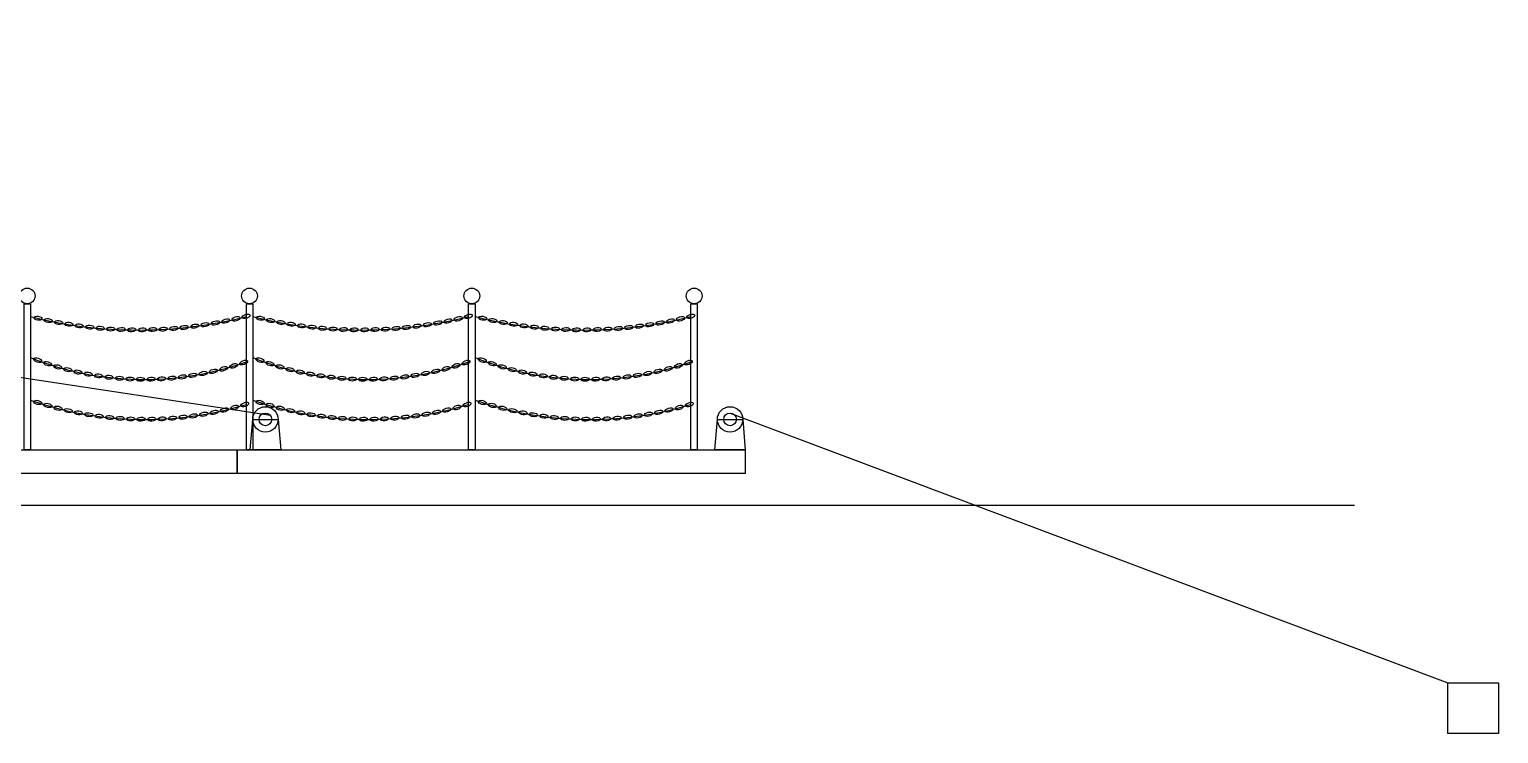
# Model space of a CAD drawing. Header units: millimetres. Extents: x 20612 to 343412, y -116527 to 156976.
# Drawn here: x 177703 to 189268, y -58196 to -52652 of the extents above; entities that cross this region are included whole.
import ezdxf

# ---------------------------------------------------------------- set-up
doc = ezdxf.new("R2010")
doc.units = ezdxf.units.MM
doc.header["$LTSCALE"] = 1000
for name, color, linetype in [('W-MOUNTING固定方式', 5, 'Continuous'), ('W-PLASTIC_RAILINGS塑木栏杆', 6, 'Continuous'), ('W-WOOD_FLOOR木地板', 30, 'Continuous')]:
    doc.layers.add(name, color=color, linetype=linetype)

# ---------------------------------------------------------------- blocks, each defined once
blk = doc.blocks.new('*U165')
blk.add_ellipse((61, 2), major_axis=(32.4, 2.7), ratio=0.48401)
blk = doc.blocks.new('*U166')
at = {"color": 0, "linetype": 'ByBlock', "lineweight": -2, "transparency": 16777216}
for p, rotation in [((177711, -54913), 345.8366380346332), ((177791, -54933), 347.2051172902687), ((179188, -54961), 10.46926463606993), ((179269, -54945), 11.83774389170565), ((179350, -54927), 13.20622314734111), ((177872, -54950), 348.5735965459039), ((177953, -54965), 349.9420758015391), ((178035, -54979), 351.3105550571743), ((178117, -54990), 352.6790343128097), ((178199, -55000), 354.047513568445), ((178282, -55008), 355.4159928240804), ((178364, -55013), 356.7844720797161), ((178447, -55017), 358.1529513353514), ((178530, -55019), 359.5214305909872), ((178612, -55018), 0.8899098466216955), ((178695, -55016), 2.25838910225748), ((178778, -55012), 3.626868357892188), ((178860, -55006), 4.995347613527709), ((178943, -54997), 6.363826869163022), ((179025, -54987), 7.732306124798465), ((179107, -54975), 9.100785380434134)]:
    blk.add_blockref('*U165', p, dxfattribs=dict(at, rotation=rotation))
blk = doc.blocks.new('*U161')
blk.add_ellipse((61, 2), major_axis=(32.4, 2.7), ratio=0.48401)
blk = doc.blocks.new('*U162')
at = {"color": 0, "linetype": 'ByBlock', "lineweight": -2, "transparency": 16777216}
for p, rotation in [((177711, -55235), 338.1623771704504), ((177788, -55265), 340.1348726219331), ((179253, -55319), 15.6397907486205), ((179332, -55295), 17.61228620010297), ((177866, -55292), 342.1073680734159), ((177945, -55316), 344.0798635248986), ((178025, -55337), 346.0523589763811), ((178106, -55355), 348.0248544278638), ((178187, -55371), 349.9973498793464), ((178269, -55384), 351.9698453308292), ((178351, -55394), 353.942340782312), ((178434, -55402), 355.9148362337948), ((178516, -55406), 357.8873316852776), ((178599, -55408), 359.8598271367631), ((178682, -55407), 1.832322588242085), ((178764, -55403), 3.804818039724905), ((178847, -55396), 5.777313491207522), ((178929, -55386), 7.749808942690142), ((179011, -55373), 9.722304394172786), ((179092, -55358), 11.69479984565542), ((179173, -55340), 13.66729529713806)]:
    blk.add_blockref('*U161', p, dxfattribs=dict(at, rotation=rotation))
blk = doc.blocks.new('*U163')
blk.add_ellipse((61, 2), major_axis=(32.4, 2.7), ratio=0.48401)
blk = doc.blocks.new('*U164')
at = {"color": 0, "linetype": 'ByBlock', "lineweight": -2, "transparency": 16777216}
for p, rotation in [((177711, -55571), 340.8325963447396), ((177789, -55596), 342.5598959192985), ((177869, -55620), 344.2871954938574), ((179179, -55663), 11.923988686805), ((179260, -55645), 13.65128826136394), ((179340, -55624), 15.3785878359231), ((177949, -55641), 346.0144950684166), ((178029, -55660), 347.741794642976), ((178110, -55676), 349.4690942175354), ((178192, -55690), 351.1963937920945), ((178274, -55702), 352.9236933666534), ((178356, -55711), 354.6509929412124), ((178439, -55717), 356.3782925157717), ((178521, -55721), 358.1055920903313), ((178604, -55723), 359.8328916648899), ((178687, -55722), 1.560191239449659), ((178769, -55718), 3.287490814008967), ((178852, -55712), 5.014790388568137), ((178934, -55704), 6.742089963127489), ((179016, -55693), 8.469389537686647), ((179098, -55679), 10.19668911224584)]:
    blk.add_blockref('*U163', p, dxfattribs=dict(at, rotation=rotation))
blk = doc.blocks.new('*U156')
blk.add_ellipse((61, 2), major_axis=(32.4, 2.7), ratio=0.48401)
blk = doc.blocks.new('*U157')
at = {"color": 0, "linetype": 'ByBlock', "lineweight": -2, "transparency": 16777216}
for p, rotation in [((179461, -54913), 345.8366380346332), ((179541, -54933), 347.2051172902687), ((180938, -54961), 10.46926463606993), ((181019, -54945), 11.83774389170565), ((181100, -54927), 13.20622314734111), ((179622, -54950), 348.5735965459039), ((179703, -54965), 349.9420758015391), ((179785, -54979), 351.3105550571743), ((179867, -54990), 352.6790343128097), ((179949, -55000), 354.047513568445), ((180032, -55008), 355.4159928240804), ((180114, -55013), 356.7844720797161), ((180197, -55017), 358.1529513353514), ((180280, -55019), 359.5214305909872), ((180362, -55018), 0.8899098466216955), ((180445, -55016), 2.25838910225748), ((180528, -55012), 3.626868357892188), ((180610, -55006), 4.995347613527709), ((180693, -54997), 6.363826869163022), ((180775, -54987), 7.732306124798465), ((180857, -54975), 9.100785380434134)]:
    blk.add_blockref('*U156', p, dxfattribs=dict(at, rotation=rotation))
blk = doc.blocks.new('*U146')
blk.add_ellipse((61, 2), major_axis=(32.4, 2.7), ratio=0.48401)
blk = doc.blocks.new('*U147')
at = {"color": 0, "linetype": 'ByBlock', "lineweight": -2, "transparency": 16777216}
for p, rotation in [((179461, -55235), 338.1623771704504), ((179538, -55265), 340.1348726219331), ((181003, -55319), 15.6397907486205), ((181082, -55295), 17.61228620010297), ((179616, -55292), 342.1073680734159), ((179695, -55316), 344.0798635248986), ((179775, -55337), 346.0523589763811), ((179856, -55355), 348.0248544278638), ((179937, -55371), 349.9973498793464), ((180019, -55384), 351.9698453308292), ((180101, -55394), 353.942340782312), ((180184, -55402), 355.9148362337948), ((180266, -55406), 357.8873316852776), ((180349, -55408), 359.8598271367631), ((180432, -55407), 1.832322588242085), ((180514, -55403), 3.804818039724905), ((180597, -55396), 5.777313491207522), ((180679, -55386), 7.749808942690142), ((180761, -55373), 9.722304394172786), ((180842, -55358), 11.69479984565542), ((180923, -55340), 13.66729529713806)]:
    blk.add_blockref('*U146', p, dxfattribs=dict(at, rotation=rotation))
blk = doc.blocks.new('*U154')
blk.add_ellipse((61, 2), major_axis=(32.4, 2.7), ratio=0.48401)
blk = doc.blocks.new('*U155')
at = {"color": 0, "linetype": 'ByBlock', "lineweight": -2, "transparency": 16777216}
for p, rotation in [((179461, -55571), 340.8325963447396), ((179539, -55596), 342.5598959192985), ((179619, -55620), 344.2871954938574), ((180929, -55663), 11.923988686805), ((181010, -55645), 13.65128826136394), ((181090, -55624), 15.3785878359231), ((179699, -55641), 346.0144950684166), ((179779, -55660), 347.741794642976), ((179860, -55676), 349.4690942175354), ((179942, -55690), 351.1963937920945), ((180024, -55702), 352.9236933666534), ((180106, -55711), 354.6509929412124), ((180189, -55717), 356.3782925157717), ((180271, -55721), 358.1055920903313), ((180354, -55723), 359.8328916648899), ((180437, -55722), 1.560191239449659), ((180519, -55718), 3.287490814008967), ((180602, -55712), 5.014790388568137), ((180684, -55704), 6.742089963127489), ((180766, -55693), 8.469389537686647), ((180848, -55679), 10.19668911224584)]:
    blk.add_blockref('*U154', p, dxfattribs=dict(at, rotation=rotation))
blk = doc.blocks.new('*U150')
blk.add_ellipse((61, 2), major_axis=(32.4, 2.7), ratio=0.48401)
blk = doc.blocks.new('*U151')
at = {"color": 0, "linetype": 'ByBlock', "lineweight": -2, "transparency": 16777216}
for p, rotation in [((181211, -54913), 345.8366380346332), ((181291, -54933), 347.2051172902687), ((182688, -54961), 10.46926463606993), ((182769, -54945), 11.83774389170565), ((182850, -54927), 13.20622314734111), ((181372, -54950), 348.5735965459039), ((181453, -54965), 349.9420758015391), ((181535, -54979), 351.3105550571743), ((181617, -54990), 352.6790343128097), ((181699, -55000), 354.047513568445), ((181782, -55008), 355.4159928240804), ((181864, -55013), 356.7844720797161), ((181947, -55017), 358.1529513353514), ((182030, -55019), 359.5214305909872), ((182112, -55018), 0.8899098466216955), ((182195, -55016), 2.25838910225748), ((182278, -55012), 3.626868357892188), ((182360, -55006), 4.995347613527709), ((182443, -54997), 6.363826869163022), ((182525, -54987), 7.732306124798465), ((182607, -54975), 9.100785380434134)]:
    blk.add_blockref('*U150', p, dxfattribs=dict(at, rotation=rotation))
blk = doc.blocks.new('*U152')
blk.add_ellipse((61, 2), major_axis=(32.4, 2.7), ratio=0.48401)
blk = doc.blocks.new('*U153')
at = {"color": 0, "linetype": 'ByBlock', "lineweight": -2, "transparency": 16777216}
for p, rotation in [((181211, -55235), 338.1623771704504), ((181288, -55265), 340.1348726219331), ((182753, -55319), 15.6397907486205), ((182832, -55295), 17.61228620010297), ((181366, -55292), 342.1073680734159), ((181445, -55316), 344.0798635248986), ((181525, -55337), 346.0523589763811), ((181606, -55355), 348.0248544278638), ((181687, -55371), 349.9973498793464), ((181769, -55384), 351.9698453308292), ((181851, -55394), 353.942340782312), ((181934, -55402), 355.9148362337948), ((182016, -55406), 357.8873316852776), ((182099, -55408), 359.8598271367631), ((182182, -55407), 1.832322588242085), ((182264, -55403), 3.804818039724905), ((182347, -55396), 5.777313491207522), ((182429, -55386), 7.749808942690142), ((182511, -55373), 9.722304394172786), ((182592, -55358), 11.69479984565542), ((182673, -55340), 13.66729529713806)]:
    blk.add_blockref('*U152', p, dxfattribs=dict(at, rotation=rotation))
blk = doc.blocks.new('*U148')
blk.add_ellipse((61, 2), major_axis=(32.4, 2.7), ratio=0.48401)
blk = doc.blocks.new('*U149')
at = {"color": 0, "linetype": 'ByBlock', "lineweight": -2, "transparency": 16777216}
for p, rotation in [((181211, -55571), 340.8325963447396), ((181289, -55596), 342.5598959192985), ((181369, -55620), 344.2871954938574), ((182679, -55663), 11.923988686805), ((182760, -55645), 13.65128826136394), ((182840, -55624), 15.3785878359231), ((181449, -55641), 346.0144950684166), ((181529, -55660), 347.741794642976), ((181610, -55676), 349.4690942175354), ((181692, -55690), 351.1963937920945), ((181774, -55702), 352.9236933666534), ((181856, -55711), 354.6509929412124), ((181939, -55717), 356.3782925157717), ((182021, -55721), 358.1055920903313), ((182104, -55723), 359.8328916648899), ((182187, -55722), 1.560191239449659), ((182269, -55718), 3.287490814008967), ((182352, -55712), 5.014790388568137), ((182434, -55704), 6.742089963127489), ((182516, -55693), 8.469389537686647), ((182598, -55679), 10.19668911224584)]:
    blk.add_blockref('*U148', p, dxfattribs=dict(at, rotation=rotation))

msp = doc.modelspace()

# ---------------------------------------------------------------- linework, layer by layer
for points in [[(177710.6, -54913.3, 0.1245552), (179410.6, -54912.3, 1.1701056)], [(179460.6, -54913.3, 0.1245552), (181160.6, -54912.3, 1.1701056)], [(181210.6, -54913.3, 0.1245552), (182910.6, -54912.3, 1.1701056)], [(177710.6, -55235.3, 0.1827266), (179410.6, -55268.8, 1.1701056)], [(179460.6, -55235.3, 0.1827266), (181160.6, -55268.8, 1.1701056)], [(181210.6, -55235.3, 0.1827266), (182910.6, -55268.8, 1.1701056)], [(177710.6, -55570.5, 0.1587442), (179410.6, -55604, 1.1701056)], [(179460.6, -55570.5, 0.1587442), (181160.6, -55604, 1.1701056)], [(181210.6, -55570.5, 0.1587442), (182910.6, -55604, 1.1701056)]]:
    msp.add_lwpolyline(points, format="xyb")
msp.add_lwpolyline([(188134.1, -56399.9), (168725, -56399.9)])
at = {"color": 6}
for centre in [(177685.6, -54750.3), (179435.6, -54750.3), (181185.6, -54750.3), (182935.6, -54750.3)]:
    msp.add_circle(centre, 61.9, dxfattribs=at)
at = {"layer": 'W-MOUNTING固定方式'}
for p, q in [((179601.4, -55692.9), (159597.6, -52651.6)), ((183218.3, -55672.2), (188868, -57796.3))]:
    msp.add_line(p, q, dxfattribs=at)
msp.add_lwpolyline([(188868, -57796.3), (189268, -57796.3), (189268, -58196.3), (188868, -58196.3)], close=True, dxfattribs=at)
at = {"layer": 'W-PLASTIC_RAILINGS塑木栏杆'}
for points in [[(177660.6, -54812.2), (177710.6, -54812.2), (177710.6, -55962.2), (177660.6, -55962.2)], [(179410.6, -54812.2), (179460.6, -54812.2), (179460.6, -55962.2), (179410.6, -55962.2)], [(181160.6, -54812.2), (181210.6, -54812.2), (181210.6, -55962.2), (181160.6, -55962.2)], [(182910.6, -54812.2), (182960.6, -54812.2), (182960.6, -55962.2), (182910.6, -55962.2)]]:
    msp.add_lwpolyline(points, close=True, dxfattribs=at)
at = {"layer": 'W-WOOD_FLOOR木地板'}
for points in [[(179460.9, -55722.2), (179660.9, -55722.2), (179680.9, -55962.2), (179440.9, -55962.2)], [(183118.3, -55722.2), (183318.3, -55722.2), (183338.3, -55962.2), (183098.3, -55962.2)], [(179338.3, -56148.9), (169338.3, -56148.9), (169338.3, -55962.2), (179338.3, -55962.2)], [(179338.3, -55962.2), (183338.3, -55962.2), (183338.3, -56148.9), (179338.3, -56148.9)]]:
    msp.add_lwpolyline(points, close=True, dxfattribs=at)
for centre, radius in [((179560.9, -55722.2), 100), ((183218.3, -55722.2), 100), ((179560.9, -55722.2), 50), ((183218.3, -55722.2), 50)]:
    msp.add_circle(centre, radius, dxfattribs=at)

# ---------------------------------------------------------------- block references
for name in ['*U166', '*U157', '*U151', '*U162', '*U147', '*U153', '*U164', '*U155', '*U149']:
    msp.add_blockref(name, (0, 0))

doc.saveas('drawing.dxf')
